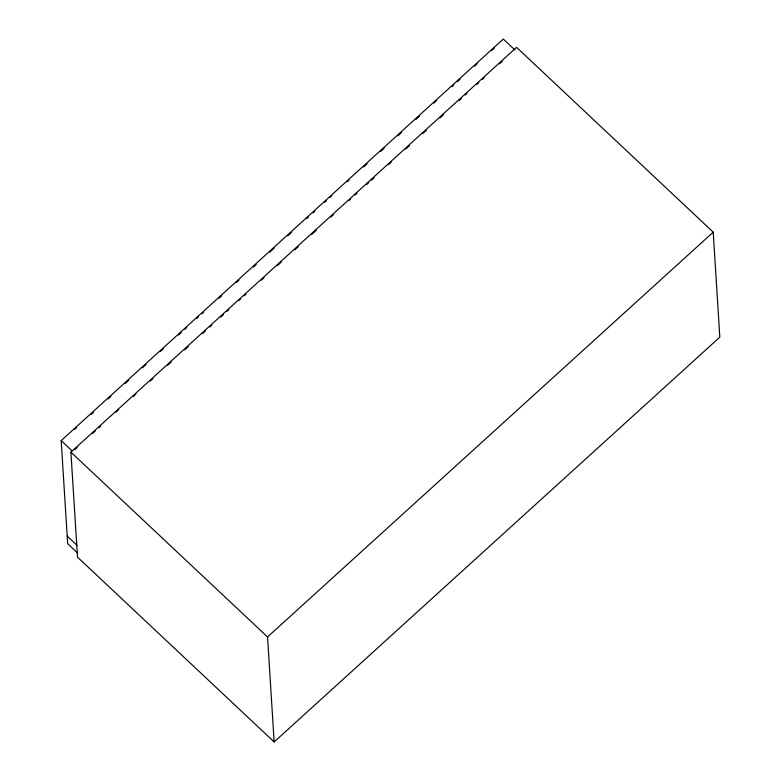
<?xml version="1.0" encoding="UTF-8"?>
<svg xmlns="http://www.w3.org/2000/svg" width="781" height="781" viewBox="0 0 781 781"><rect width="100%" height="100%" fill="white"/><g stroke="black" fill="none" stroke-linecap="round" stroke-linejoin="round"><path stroke-width="1.17" d="M77.583 553.016L67.674 543.693L61.182 440.621L503.286 39.05L514.855 49.925M74.751 429.306L76.558 427.666M90.996 414.555L93.7 412.095M108.139 398.974L110.853 396.514M125.282 383.403L128.894 380.122M142.435 367.831L146.037 364.551M160.476 351.44L163.18 348.98M178.527 335.049L181.231 332.589M184.843 329.309L186.649 327.669M196.568 318.658L198.374 317.018M201.986 313.737L203.792 312.097M219.129 298.166L221.833 295.706M236.272 282.595L238.986 280.135M253.415 267.014L256.129 264.564M269.66 252.263L274.17 248.163M287.711 235.872L291.313 232.592M306.66 218.66L308.466 217.02M312.976 212.92L314.782 211.28M324.701 202.269L326.507 200.629M330.119 197.349L331.925 195.709M347.262 181.778L349.068 180.138M363.507 167.027L367.119 163.746M380.65 151.455L384.262 148.175M397.793 135.884L401.405 132.604M415.843 119.483L419.446 116.213M433.885 103.092L436.599 100.632M451.935 86.701L453.741 85.061M457.344 81.78L460.058 79.33M474.497 66.209L477.201 63.749M491.639 50.638L494.344 48.178M70.905 452.16L516.573 47.348L713.209 232.162L719.818 337.138L274.151 741.95L77.514 557.136L70.905 452.16L267.541 636.964L274.151 741.95M74.556 449.856L77.26 447.396M92.597 433.465L95.302 431.005M98.914 427.724L100.72 426.084M116.057 412.153L118.761 409.693M133.2 396.582L135.904 394.122M150.343 381.011L153.047 378.551M167.485 365.44L171.098 362.169M184.628 349.868L188.241 346.598M202.669 333.477L205.383 331.027M209.894 326.927L211.7 325.286M220.72 317.086L223.425 314.636M227.037 311.355L228.843 309.715M238.761 300.695L240.568 299.064M244.18 295.784L245.986 294.144M261.323 280.213L264.027 277.753M277.558 265.462L281.17 262.182M294.701 249.891L298.313 246.611M311.844 234.32L316.354 230.219M330.793 217.108L333.497 214.648M348.834 200.717L350.64 199.077M355.15 194.977L356.956 193.337M366.885 184.326L368.691 182.686M371.395 180.226L374.099 177.765M388.538 164.654L391.242 162.194M405.681 149.083L409.293 145.803M422.824 133.512L426.436 130.232M439.967 117.941L443.579 114.661M458.916 100.729L461.62 98.269M465.232 94.999L467.028 93.359M476.957 84.338L478.763 82.698M482.375 79.428L484.171 77.788M499.518 63.857L502.222 61.396M267.541 636.964L713.209 232.162M61.182 440.621L71.92 450.715M67.186 536.059L77.104 545.382"/></g></svg>
